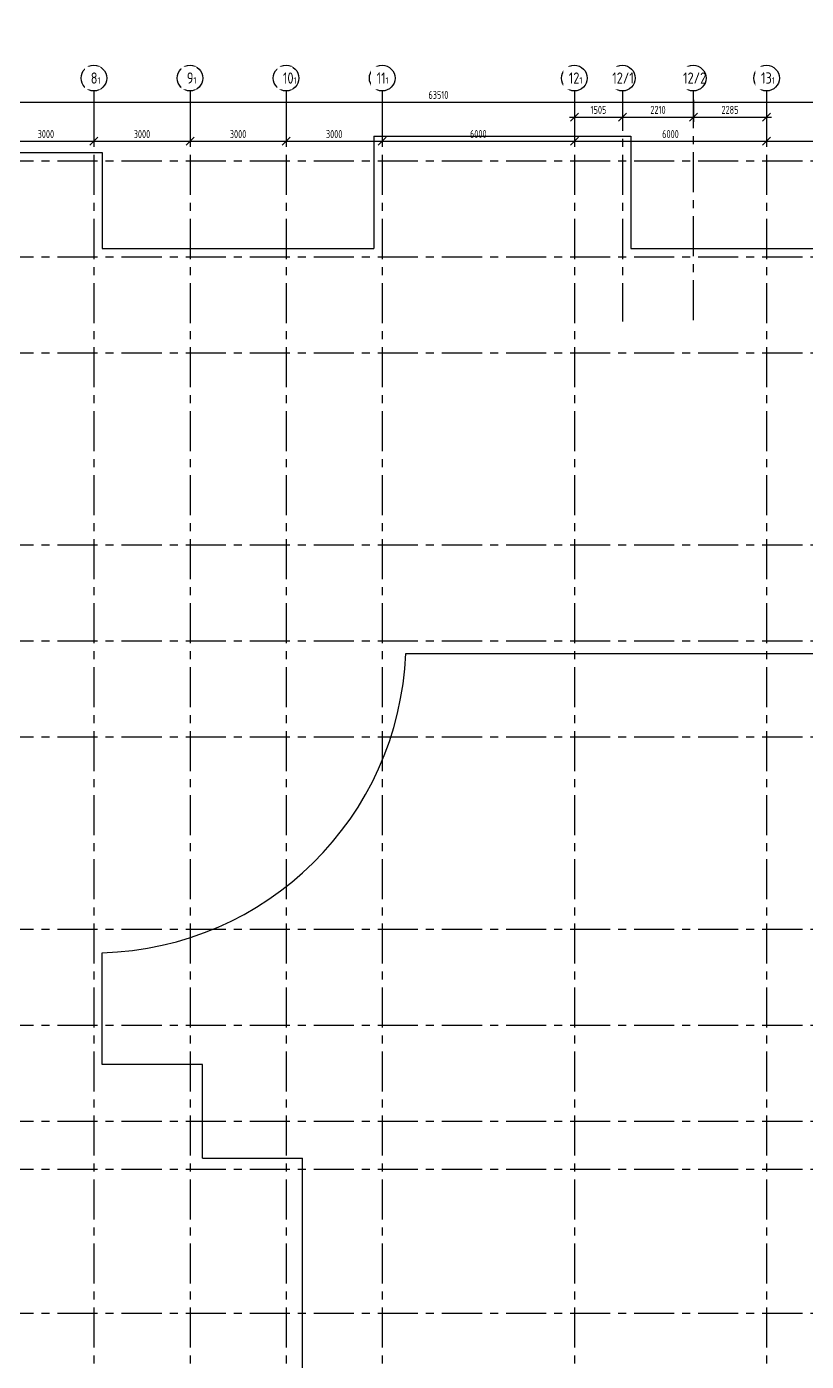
# Model space of a CAD drawing. Header units: millimetres. Extents: x -106726 to 8952771, y -150083 to 686385.
# Drawn here: x 12472 to 36810, y 397895 to 439581 of the extents above; entities that cross this region are included whole.
import ezdxf
from ezdxf import colors
from ezdxf.entities.mleader import LeaderData, LeaderLine
from ezdxf.math import Vec2, Vec3

# ---------------------------------------------------------------- set-up
doc = ezdxf.new("R2010")
doc.units = ezdxf.units.MM
doc.linetypes.add('CENTER', pattern=[2, 1.25, -0.25, 0.25, -0.25])
doc.layers.get('Defpoints').update_dxf_attribs({"color": 8})
doc.styles.add('ISOCPEUR', font='isocpeur.ttf', dxfattribs={"width": 0.7})
doc.styles.add('ГОСТ 2.304', font='isocpeur.ttf', dxfattribs={"width": 0.7})
doc.dimstyles.new('СПДС', dxfattribs={"dimscale": 100, "dimtxt": 2.5, "dimasz": 2.5, "dimexe": 1.5, "dimexo": 0, "dimgap": 1, "dimtad": 1, "dimdec": 0, "dimrnd": 1, "dimtxsty": 'ГОСТ 2.304', "dimblk": 'OBLIQUE', "dimcen": 2.5, "dimdle": 1.5, "dimadec": 0, "dimazin": 2, "dimtfac": 0.75, "dimtdec": 0, "dimtmove": 1, "dimatfit": 3, "dimfxl": 1, "dimtolj": 1, "dimarcsym": 1})

# ---------------------------------------------------------------- blocks, each defined once
blk = doc.blocks.new('_Oblique')
at = {"color": 8, "linetype": 'ByBlock', "lineweight": -2}
blk.add_line((-0.5, -0.5), (0.5, 0.5), dxfattribs=at)
blk = doc.blocks.new('*D917')
at = {"color": 8, "lineweight": -2, "ltscale": 100, "transparency": 16777216}
for p, q in [((11570, 436384), (11570, 435852)), ((14570, 436379), (14570, 435852)), ((11420, 436002), (14720, 436002))]:
    blk.add_line(p, q, dxfattribs=at)
at = {"layer": 'Defpoints', "color": 0, "ltscale": 100, "transparency": 16777216}
for p in [(11570, 436384), (14570, 436379), (14570, 436002)]:
    blk.add_point(p, dxfattribs=at)
at = {"color": 8, "lineweight": -2, "ltscale": 100, "transparency": 16777216, "xscale": 250, "yscale": 250, "zscale": 250, "rotation": 180}
blk.add_blockref('_Oblique', (11570, 436002), dxfattribs=at)
at = {"color": 8, "lineweight": -2, "ltscale": 100, "transparency": 16777216, "xscale": 250, "yscale": 250, "zscale": 250}
blk.add_blockref('_Oblique', (14570, 436002), dxfattribs=at)
at = {"color": 8, "ltscale": 100, "transparency": 16777216, "insert": (13070, 436227), "char_height": 250, "attachment_point": 5, "style": 'ГОСТ 2.304'}
blk.add_mtext('\\A1;3000', dxfattribs=at)
blk = doc.blocks.new('*D918')
at = {"color": 8, "lineweight": -2, "ltscale": 100, "transparency": 16777216}
for p, q in [((14570, 436379), (14570, 435852)), ((17570, 436390), (17570, 435852)), ((14420, 436002), (17720, 436002))]:
    blk.add_line(p, q, dxfattribs=at)
at = {"layer": 'Defpoints', "color": 0, "ltscale": 100, "transparency": 16777216}
for p in [(14570, 436379), (17570, 436390), (17570, 436002)]:
    blk.add_point(p, dxfattribs=at)
at = {"color": 8, "lineweight": -2, "ltscale": 100, "transparency": 16777216, "xscale": 250, "yscale": 250, "zscale": 250, "rotation": 180}
blk.add_blockref('_Oblique', (14570, 436002), dxfattribs=at)
at = {"color": 8, "lineweight": -2, "ltscale": 100, "transparency": 16777216, "xscale": 250, "yscale": 250, "zscale": 250}
blk.add_blockref('_Oblique', (17570, 436002), dxfattribs=at)
at = {"color": 8, "ltscale": 100, "transparency": 16777216, "insert": (16070, 436227), "char_height": 250, "attachment_point": 5, "style": 'ГОСТ 2.304'}
blk.add_mtext('\\A1;3000', dxfattribs=at)
blk = doc.blocks.new('*D919')
at = {"color": 8, "lineweight": -2, "ltscale": 100, "transparency": 16777216}
for p, q in [((17570, 436390), (17570, 435852)), ((20570, 436344), (20570, 435852)), ((17420, 436002), (20720, 436002))]:
    blk.add_line(p, q, dxfattribs=at)
at = {"layer": 'Defpoints', "color": 0, "ltscale": 100, "transparency": 16777216}
for p in [(17570, 436390), (20570, 436344), (20570, 436002)]:
    blk.add_point(p, dxfattribs=at)
at = {"color": 8, "lineweight": -2, "ltscale": 100, "transparency": 16777216, "xscale": 250, "yscale": 250, "zscale": 250, "rotation": 180}
blk.add_blockref('_Oblique', (17570, 436002), dxfattribs=at)
at = {"color": 8, "lineweight": -2, "ltscale": 100, "transparency": 16777216, "xscale": 250, "yscale": 250, "zscale": 250}
blk.add_blockref('_Oblique', (20570, 436002), dxfattribs=at)
at = {"color": 8, "ltscale": 100, "transparency": 16777216, "insert": (19070, 436227), "char_height": 250, "attachment_point": 5, "style": 'ГОСТ 2.304'}
blk.add_mtext('\\A1;3000', dxfattribs=at)
blk = doc.blocks.new('*D920')
at = {"color": 8, "lineweight": -2, "ltscale": 100, "transparency": 16777216}
for p, q in [((20570, 436344), (20570, 435852)), ((23570, 436344), (23570, 435852)), ((20420, 436002), (23720, 436002))]:
    blk.add_line(p, q, dxfattribs=at)
at = {"layer": 'Defpoints', "color": 0, "ltscale": 100, "transparency": 16777216}
for p in [(20570, 436344), (23570, 436344), (23570, 436002)]:
    blk.add_point(p, dxfattribs=at)
at = {"color": 8, "lineweight": -2, "ltscale": 100, "transparency": 16777216, "xscale": 250, "yscale": 250, "zscale": 250, "rotation": 180}
blk.add_blockref('_Oblique', (20570, 436002), dxfattribs=at)
at = {"color": 8, "lineweight": -2, "ltscale": 100, "transparency": 16777216, "xscale": 250, "yscale": 250, "zscale": 250}
blk.add_blockref('_Oblique', (23570, 436002), dxfattribs=at)
at = {"color": 8, "ltscale": 100, "transparency": 16777216, "insert": (22070, 436227), "char_height": 250, "attachment_point": 5, "style": 'ГОСТ 2.304'}
blk.add_mtext('\\A1;3000', dxfattribs=at)
blk = doc.blocks.new('*D921')
at = {"color": 8, "lineweight": -2, "ltscale": 100, "transparency": 16777216}
for p, q in [((23570, 437131), (23570, 435852)), ((29570, 437250), (29570, 435852)), ((23420, 436002), (29720, 436002))]:
    blk.add_line(p, q, dxfattribs=at)
at = {"layer": 'Defpoints', "color": 0, "ltscale": 100, "transparency": 16777216}
for p in [(23570, 437131), (29570, 437250), (29570, 436002)]:
    blk.add_point(p, dxfattribs=at)
at = {"color": 8, "lineweight": -2, "ltscale": 100, "transparency": 16777216, "xscale": 250, "yscale": 250, "zscale": 250, "rotation": 180}
blk.add_blockref('_Oblique', (23570, 436002), dxfattribs=at)
at = {"color": 8, "lineweight": -2, "ltscale": 100, "transparency": 16777216, "xscale": 250, "yscale": 250, "zscale": 250}
blk.add_blockref('_Oblique', (29570, 436002), dxfattribs=at)
at = {"color": 8, "ltscale": 100, "transparency": 16777216, "insert": (26570, 436227), "char_height": 250, "attachment_point": 5, "style": 'ГОСТ 2.304'}
blk.add_mtext('\\A1;6000', dxfattribs=at)
blk = doc.blocks.new('*D922')
at = {"color": 8, "lineweight": -2, "ltscale": 100, "transparency": 16777216}
for p, q in [((29570, 436463), (29570, 435852)), ((35570, 436538), (35570, 435852)), ((29420, 436002), (35720, 436002))]:
    blk.add_line(p, q, dxfattribs=at)
at = {"layer": 'Defpoints', "color": 0, "ltscale": 100, "transparency": 16777216}
for p in [(29570, 436463), (35570, 436538), (35570, 436002)]:
    blk.add_point(p, dxfattribs=at)
at = {"color": 8, "lineweight": -2, "ltscale": 100, "transparency": 16777216, "xscale": 250, "yscale": 250, "zscale": 250, "rotation": 180}
blk.add_blockref('_Oblique', (29570, 436002), dxfattribs=at)
at = {"color": 8, "lineweight": -2, "ltscale": 100, "transparency": 16777216, "xscale": 250, "yscale": 250, "zscale": 250}
blk.add_blockref('_Oblique', (35570, 436002), dxfattribs=at)
at = {"color": 8, "ltscale": 100, "transparency": 16777216, "insert": (32570, 436227), "char_height": 250, "attachment_point": 5, "style": 'ГОСТ 2.304'}
blk.add_mtext('\\A1;6000', dxfattribs=at)
blk = doc.blocks.new('*D923')
at = {"color": 8, "lineweight": -2, "ltscale": 100, "transparency": 16777216}
for p, q in [((35570, 436538), (35570, 435852)), ((41570, 436575), (41570, 435852)), ((35420, 436002), (41720, 436002))]:
    blk.add_line(p, q, dxfattribs=at)
at = {"layer": 'Defpoints', "color": 0, "ltscale": 100, "transparency": 16777216}
for p in [(35570, 436538), (41570, 436575), (41570, 436002)]:
    blk.add_point(p, dxfattribs=at)
at = {"color": 8, "lineweight": -2, "ltscale": 100, "transparency": 16777216, "xscale": 250, "yscale": 250, "zscale": 250, "rotation": 180}
blk.add_blockref('_Oblique', (35570, 436002), dxfattribs=at)
at = {"color": 8, "lineweight": -2, "ltscale": 100, "transparency": 16777216, "xscale": 250, "yscale": 250, "zscale": 250}
blk.add_blockref('_Oblique', (41570, 436002), dxfattribs=at)
at = {"color": 8, "ltscale": 100, "transparency": 16777216, "insert": (38570, 436227), "char_height": 250, "attachment_point": 5, "style": 'ГОСТ 2.304'}
blk.add_mtext('\\A1;6000', dxfattribs=at)
blk = doc.blocks.new('*D927')
at = {"color": 8, "lineweight": -2, "ltscale": 100, "transparency": 16777216}
for p, q in [((29420, 436758), (31225, 436758)), ((29570, 436777), (29570, 436608)), ((31075, 436777), (31075, 436608))]:
    blk.add_line(p, q, dxfattribs=at)
at = {"layer": 'Defpoints', "color": 0, "ltscale": 100, "transparency": 16777216}
for p in [(29570, 436777), (31075, 436777), (31075, 436758)]:
    blk.add_point(p, dxfattribs=at)
at = {"color": 8, "lineweight": -2, "ltscale": 100, "transparency": 16777216, "xscale": 250, "yscale": 250, "zscale": 250, "rotation": 180}
blk.add_blockref('_Oblique', (29570, 436758), dxfattribs=at)
at = {"color": 8, "lineweight": -2, "ltscale": 100, "transparency": 16777216, "xscale": 250, "yscale": 250, "zscale": 250}
blk.add_blockref('_Oblique', (31075, 436758), dxfattribs=at)
at = {"color": 8, "ltscale": 100, "transparency": 16777216, "insert": (30322, 436983), "char_height": 250, "attachment_point": 5, "style": 'ГОСТ 2.304'}
blk.add_mtext('\\A1;1505', dxfattribs=at)
blk = doc.blocks.new('*D928')
at = {"color": 8, "lineweight": -2, "ltscale": 100, "transparency": 16777216}
for p, q in [((33285, 437299), (33285, 436608)), ((30925, 436758), (33435, 436758)), ((31075, 436777), (31075, 436608))]:
    blk.add_line(p, q, dxfattribs=at)
at = {"layer": 'Defpoints', "color": 0, "ltscale": 100, "transparency": 16777216}
for p in [(33285, 437299), (31075, 436777), (33285, 436758)]:
    blk.add_point(p, dxfattribs=at)
at = {"color": 8, "lineweight": -2, "ltscale": 100, "transparency": 16777216, "xscale": 250, "yscale": 250, "zscale": 250, "rotation": 180}
blk.add_blockref('_Oblique', (31075, 436758), dxfattribs=at)
at = {"color": 8, "lineweight": -2, "ltscale": 100, "transparency": 16777216, "xscale": 250, "yscale": 250, "zscale": 250}
blk.add_blockref('_Oblique', (33285, 436758), dxfattribs=at)
at = {"color": 8, "ltscale": 100, "transparency": 16777216, "insert": (32180, 436983), "char_height": 250, "attachment_point": 5, "style": 'ГОСТ 2.304'}
blk.add_mtext('\\A1;2210', dxfattribs=at)
blk = doc.blocks.new('*D929')
at = {"color": 8, "lineweight": -2, "ltscale": 100, "transparency": 16777216}
for p, q in [((33285, 437299), (33285, 436608)), ((35570, 437116), (35570, 436608)), ((33135, 436758), (35720, 436758))]:
    blk.add_line(p, q, dxfattribs=at)
at = {"layer": 'Defpoints', "color": 0, "ltscale": 100, "transparency": 16777216}
for p in [(33285, 437299), (35570, 437116), (35570, 436758)]:
    blk.add_point(p, dxfattribs=at)
at = {"color": 8, "lineweight": -2, "ltscale": 100, "transparency": 16777216, "xscale": 250, "yscale": 250, "zscale": 250, "rotation": 180}
blk.add_blockref('_Oblique', (33285, 436758), dxfattribs=at)
at = {"color": 8, "lineweight": -2, "ltscale": 100, "transparency": 16777216, "xscale": 250, "yscale": 250, "zscale": 250}
blk.add_blockref('_Oblique', (35570, 436758), dxfattribs=at)
at = {"color": 8, "ltscale": 100, "transparency": 16777216, "insert": (34427, 436983), "char_height": 250, "attachment_point": 5, "style": 'ГОСТ 2.304'}
blk.add_mtext('\\A1;2285', dxfattribs=at)
blk = doc.blocks.new('*D931')
at = {"color": 8, "lineweight": -2, "ltscale": 100, "transparency": 16777216}
for p, q in [((-6430, 437225), (-6430, 437375)), ((57080, 437225), (57080, 437375)), ((-6580, 437225), (57230, 437225))]:
    blk.add_line(p, q, dxfattribs=at)
at = {"layer": 'Defpoints', "color": 0, "ltscale": 100, "transparency": 16777216}
for p in [(-6430, 437225), (57080, 437225), (57080, 437225)]:
    blk.add_point(p, dxfattribs=at)
at = {"color": 8, "lineweight": -2, "ltscale": 100, "transparency": 16777216, "xscale": 250, "yscale": 250, "zscale": 250, "rotation": 180}
blk.add_blockref('_Oblique', (-6430, 437225), dxfattribs=at)
at = {"color": 8, "lineweight": -2, "ltscale": 100, "transparency": 16777216, "xscale": 250, "yscale": 250, "zscale": 250}
blk.add_blockref('_Oblique', (57080, 437225), dxfattribs=at)
at = {"color": 8, "ltscale": 100, "transparency": 16777216, "insert": (25325, 437450), "char_height": 250, "attachment_point": 5, "style": 'ГОСТ 2.304'}
blk.add_mtext('\\A1;63510', dxfattribs=at)
blk = doc.blocks.new('_DotSmall')
at = {"color": 8, "linetype": 'ByBlock', "const_width": 0.5}
blk.add_lwpolyline([(-0.0625, 0, 1), (0.0625, 0, 1)], format="xyb", close=True, dxfattribs=at)

msp = doc.modelspace()

# ---------------------------------------------------------------- linework, layer by layer
at = {"linetype": 'CENTER', "ltscale": 1000}
for p, q in [((14569.9, 437574.6), (14569.9, 383425.1)), ((17569.9, 437574.6), (17569.9, 383425.1)), ((20569.9, 437574.6), (20569.9, 383425.1)), ((23569.9, 437574.6), (23569.9, 383425.1)), ((29569.9, 437574.6), (29569.9, 383425.1)), ((31074.9, 437574.6), (31074.9, 430369.9)), ((33284.9, 430411.3), (33284.9, 437573.1)), ((35569.9, 437574.6), (35569.9, 383425.1)), ((-12563.8, 435395), (70614.6, 435395)), ((-12563.8, 432395), (70614.6, 432395)), ((-12563.8, 429395), (70614.6, 429395)), ((-12563.8, 423395), (70614.6, 423395)), ((-12563.8, 420395), (70614.6, 420395)), ((-12563.8, 417395), (70614.6, 417395)), ((-12563.8, 411395), (70614.6, 411395)), ((-12563.8, 408395), (70614.6, 408395)), ((-12563.8, 405395), (70614.6, 405395)), ((-12563.8, 403895), (70614.6, 403895)), ((-12563.8, 399395), (70614.6, 399395))]:
    msp.add_line(p, q, dxfattribs=at)
at = {"ltscale": 100}
for p, q in [((23309.9, 436165), (31329.9, 436165)), ((23309.9, 436165), (23309.9, 432655)), ((31329.9, 436165), (31329.9, 432655)), ((5309.9, 435655), (14829.9, 435655)), ((13749.9, 435655), (14829.9, 435655)), ((14829.9, 435655), (14829.9, 432655)), ((14829.9, 432655), (23309.9, 432655)), ((31329.9, 432655), (57334.9, 432655)), ((24306.1, 420005), (53175, 420005)), ((14829.8, 407170), (14829.8, 410657.6)), ((17959.8, 407170), (14829.8, 407170)), ((17959.8, 404240), (17959.8, 407170)), ((17959.8, 404240), (21080, 404240)), ((21080, 396220), (21080, 404240))]:
    msp.add_line(p, q, dxfattribs=at)
at = {"ltscale": 0.5}
for centre in [(14569.9, 437974.6), (17569.9, 437974.6), (20569.9, 437974.6), (23569.9, 437974.6), (29569.9, 437974.6), (31069.9, 437974.6), (33279.9, 437974.6), (35569.9, 437974.6)]:
    msp.add_circle(centre, 400, dxfattribs=at)
at = {"ltscale": 100}
msp.add_arc((14568.2, 420400), 9745.9, 271.53829, 357.67726, dxfattribs=at)

# ---------------------------------------------------------------- dimensions: what is measured, and where the dimension line sits
for base, p1, p2, picture, middle in [((33284.9, 436758.1), (31074.9, 436777.4), (33284.9, 437299.1), '*D928', (32179.9, 436983.1)), ((35569.9, 436758.1), (33284.9, 437299.1), (35569.9, 437115.5), '*D929', (34427.4, 436983.1)), ((29569.9, 436002.2), (23569.9, 437130.9), (29569.9, 437250.4), '*D921', (26569.9, 436227.2)), ((31074.9, 436758.1), (29569.9, 436777.4), (31074.9, 436777.4), '*D927', (30322.4, 436983.1)), ((35569.9, 436002.2), (29569.9, 436463.4), (35569.9, 436537.9), '*D922', (32569.9, 436227.2)), ((41569.9, 436002.2), (35569.9, 436537.9), (41569.9, 436574.9), '*D923', (38569.9, 436227.2)), ((14569.9, 436002.2), (11569.9, 436384.3), (14569.9, 436378.5), '*D917', (13069.9, 436227.2)), ((17569.9, 436002.2), (14569.9, 436378.5), (17569.9, 436390.1), '*D918', (16069.9, 436227.2)), ((20569.9, 436002.2), (17569.9, 436390.1), (20569.9, 436343.8), '*D919', (19069.9, 436227.2)), ((23569.9, 436002.2), (20569.9, 436343.8), (23569.9, 436343.9), '*D920', (22069.9, 436227.2))]:
    dim = msp.add_linear_dim(base=base, p1=p1, p2=p2, dimstyle='СПДС', override={"dimclrd": 8, "dimclre": 8, "dimclrt": 8}, dxfattribs=at)
    dim.commit()
    dim.dimension.update_dxf_attribs({"geometry": picture, "text_midpoint": middle})

# ---------------------------------------------------------------- next in the draw order: texts
at = {"char_height": 350, "width": 123.867, "attachment_point": 1, "line_spacing_factor": 1.149209, "style": 'ГОСТ 2.304', "bg_fill": 2}
for s, insert in [('{\\W0.8;8\\H0.57143x;1}', (14470.1, 438152.4)), ('{\\W0.8;9\\H0.57143x;1}', (17470.1, 438152.4)), ('{\\W0.8;10\\H0.57143x;1}', (20470.1, 438152.4)), ('{\\W0.8;11\\H0.57143x;1}', (23395.8, 438152.4)), ('{\\W0.8;12\\H0.57143x;1}', (29395.8, 438152.4)), ('{\\W0.8;12/1}', (30752.2, 438152.4)), ('{\\W0.8;12/2}', (32962.2, 438152.4))]:
    msp.add_mtext(s, dxfattribs=dict(at, insert=insert))
at = {"ltscale": 0.5, "insert": (35395.8, 438152.4), "char_height": 350, "width": 123.867, "attachment_point": 1, "line_spacing_factor": 1.149209, "style": 'ГОСТ 2.304', "bg_fill": 2}
msp.add_mtext('{\\W0.8;13\\H0.57143x;1}', dxfattribs=at)

# ---------------------------------------------------------------- next in the draw order: dimensions: what is measured, and where the dimension line sits
at = {"ltscale": 100}
dim = msp.add_linear_dim(base=(57079.9, 437224.6), p1=(-6430.1, 437224.6), p2=(57079.9, 437224.6), dimstyle='СПДС', override={"dimclrd": 8, "dimclre": 8, "dimclrt": 8}, dxfattribs=at)
dim.commit()
dim.dimension.update_dxf_attribs({"geometry": '*D931', "text_midpoint": (25324.9, 437449.6)})

# ---------------------------------------------------------------- next in the draw order: leaders
ml = msp.add_multileader_mtext('Standard')
ml.set_content('+13,200', color=8, style='ISOCPEUR')
ml.set_leader_properties(color=8, linetype='Continuous', lineweight=-1)
ml.set_arrow_properties(name='DOTSMALL')
ml.build(insert=Vec2(0, 0))
ml.multileader.update_dxf_attribs({"has_text_frame": 1, "text_left_attachment_type": 4, "text_right_attachment_type": 4, "dogleg_length": 100, "arrow_head_size": 180})
ctx = ml.context
ctx.base_point, ctx.char_height, ctx.arrow_head_size, ctx.landing_gap_size, ctx.plane_origin = Vec3(29236.5, 674490.5), 250, 180, 50, Vec3(27075.3, 673899.3)
ctx.left_attachment, ctx.right_attachment = 4, 4
notes = []
notes.append((ctx, [(0, (0, 0, 0), (0, 0), (1, 0), 1, [])]))
ctx.mtext.insert, ctx.mtext.width, ctx.mtext.line_spacing_style, ctx.mtext.flow_direction = Vec3(29286.5, 674823.8), 852.697, 2, 5
ml = msp.add_multileader_mtext('Standard')
ml.set_content('+11,550', color=8, style='ISOCPEUR')
ml.set_leader_properties(color=8, linetype='Continuous', lineweight=-1)
ml.set_arrow_properties(name='DOTSMALL')
ml.build(insert=Vec2(0, 0))
ml.multileader.update_dxf_attribs({"has_text_frame": 1, "text_left_attachment_type": 4, "text_right_attachment_type": 4, "dogleg_length": 100, "arrow_head_size": 180})
ctx = ml.context
ctx.base_point, ctx.char_height, ctx.arrow_head_size, ctx.landing_gap_size, ctx.plane_origin = Vec3(24236.5, 673745.5), 250, 180, 50, Vec3(22075.3, 673154.3)
ctx.left_attachment, ctx.right_attachment = 4, 4
notes.append((ctx, [(0, (0, 0, 0), (0, 0), (1, 0), 1, [])]))
ctx.mtext.insert, ctx.mtext.width, ctx.mtext.line_spacing_style, ctx.mtext.flow_direction = Vec3(24286.5, 674078.8), 852.697, 2, 5
ml = msp.add_multileader_mtext('Standard')
ml.set_content('+13,700', color=8, style='ISOCPEUR')
ml.set_leader_properties(color=8, linetype='Continuous', lineweight=-1)
ml.set_arrow_properties(name='DOTSMALL')
ml.build(insert=Vec2(0, 0))
ml.multileader.update_dxf_attribs({"has_text_frame": 1, "text_left_attachment_type": 4, "text_right_attachment_type": 4, "dogleg_length": 100, "arrow_head_size": 180})
ctx = ml.context
ctx.base_point, ctx.char_height, ctx.arrow_head_size, ctx.landing_gap_size, ctx.plane_origin = Vec3(54221, 506541.4), 250, 180, 50, Vec3(53971.6, 505880.5)
ctx.left_attachment, ctx.right_attachment = 4, 4
notes.append((ctx, [(0, (0, 0, 0), (0, 0), (1, 0), 1, [])]))
ctx.mtext.insert, ctx.mtext.width, ctx.mtext.line_spacing_style, ctx.mtext.flow_direction = Vec3(54271, 506874.7), 852.697, 2, 5
ml = msp.add_multileader_mtext('Standard')
ml.set_content('+13,700', color=8, style='ISOCPEUR')
ml.set_leader_properties(color=8, linetype='Continuous', lineweight=-1)
ml.set_arrow_properties(name='DOTSMALL')
ml.build(insert=Vec2(0, 0))
ml.multileader.update_dxf_attribs({"has_text_frame": 1, "text_left_attachment_type": 4, "text_right_attachment_type": 4, "dogleg_length": 100, "arrow_head_size": 180})
ctx = ml.context
ctx.base_point, ctx.char_height, ctx.arrow_head_size, ctx.landing_gap_size, ctx.plane_origin = Vec3(15753.5, 506387.5), 250, 180, 50, Vec3(13592.3, 505796.3)
ctx.left_attachment, ctx.right_attachment = 4, 4
notes.append((ctx, [(0, (0, 0, 0), (0, 0), (1, 0), 1, [])]))
ctx.mtext.insert, ctx.mtext.width, ctx.mtext.line_spacing_style, ctx.mtext.flow_direction = Vec3(15803.5, 506720.8), 852.697, 2, 5
ml = msp.add_multileader_mtext('Standard')
ml.set_content('+15,825', color=8, style='ISOCPEUR')
ml.set_leader_properties(color=8, linetype='Continuous', lineweight=-1)
ml.set_arrow_properties(name='DOTSMALL')
ml.build(insert=Vec2(0, 0))
ml.multileader.update_dxf_attribs({"has_text_frame": 1, "text_left_attachment_type": 4, "text_right_attachment_type": 4, "dogleg_length": 100, "arrow_head_size": 180})
ctx = ml.context
ctx.base_point, ctx.char_height, ctx.arrow_head_size, ctx.landing_gap_size, ctx.plane_origin = Vec3(14579.2, 501247.4), 250, 180, 50, Vec3(14497.8, 499536.8)
ctx.left_attachment, ctx.right_attachment = 4, 4
notes.append((ctx, [(0, (0, 0, 0), (0, 0), (1, 0), 1, [])]))
ctx.mtext.insert, ctx.mtext.width, ctx.mtext.defined_height, ctx.mtext.line_spacing_style, ctx.mtext.flow_direction = Vec3(14629.2, 501580.8), 696.035, 776.5, 2, 5
ml = msp.add_multileader_mtext('Standard')
ml.set_content('+15,825', color=8, style='ISOCPEUR')
ml.set_leader_properties(color=8, linetype='Continuous', lineweight=-1)
ml.set_arrow_properties(name='DOTSMALL')
ml.build(insert=Vec2(0, 0))
ml.multileader.update_dxf_attribs({"has_text_frame": 1, "text_left_attachment_type": 4, "text_right_attachment_type": 4, "dogleg_length": 100, "arrow_head_size": 180})
ctx = ml.context
ctx.base_point, ctx.char_height, ctx.arrow_head_size, ctx.landing_gap_size, ctx.plane_origin = Vec3(52211.2, 501008.3), 250, 180, 50, Vec3(52690.3, 498055.9)
ctx.left_attachment, ctx.right_attachment = 4, 4
notes.append((ctx, [(0, (0, 0, 0), (0, 0), (1, 0), 1, [])]))
ctx.mtext.insert, ctx.mtext.width, ctx.mtext.line_spacing_style, ctx.mtext.flow_direction = Vec3(52261.2, 501341.7), 852.697, 2, 5
for ctx, leaders in notes:
    for number, flags, end, landing, length, lines in leaders:
        leader = LeaderData()
        leader.index, (leader.has_last_leader_line, leader.has_dogleg_vector, leader.attachment_direction) = number, flags
        leader.last_leader_point, leader.dogleg_vector, leader.dogleg_length = Vec3(end), Vec3(landing), length
        for number, points, colour, breaks in lines:
            line = LeaderLine()
            line.index, line.vertices, line.color, line.breaks = number, Vec3.list(points), colors.encode_raw_color(colour), breaks
            leader.lines.append(line)
        ctx.leaders.append(leader)

doc.saveas('drawing.dxf')
